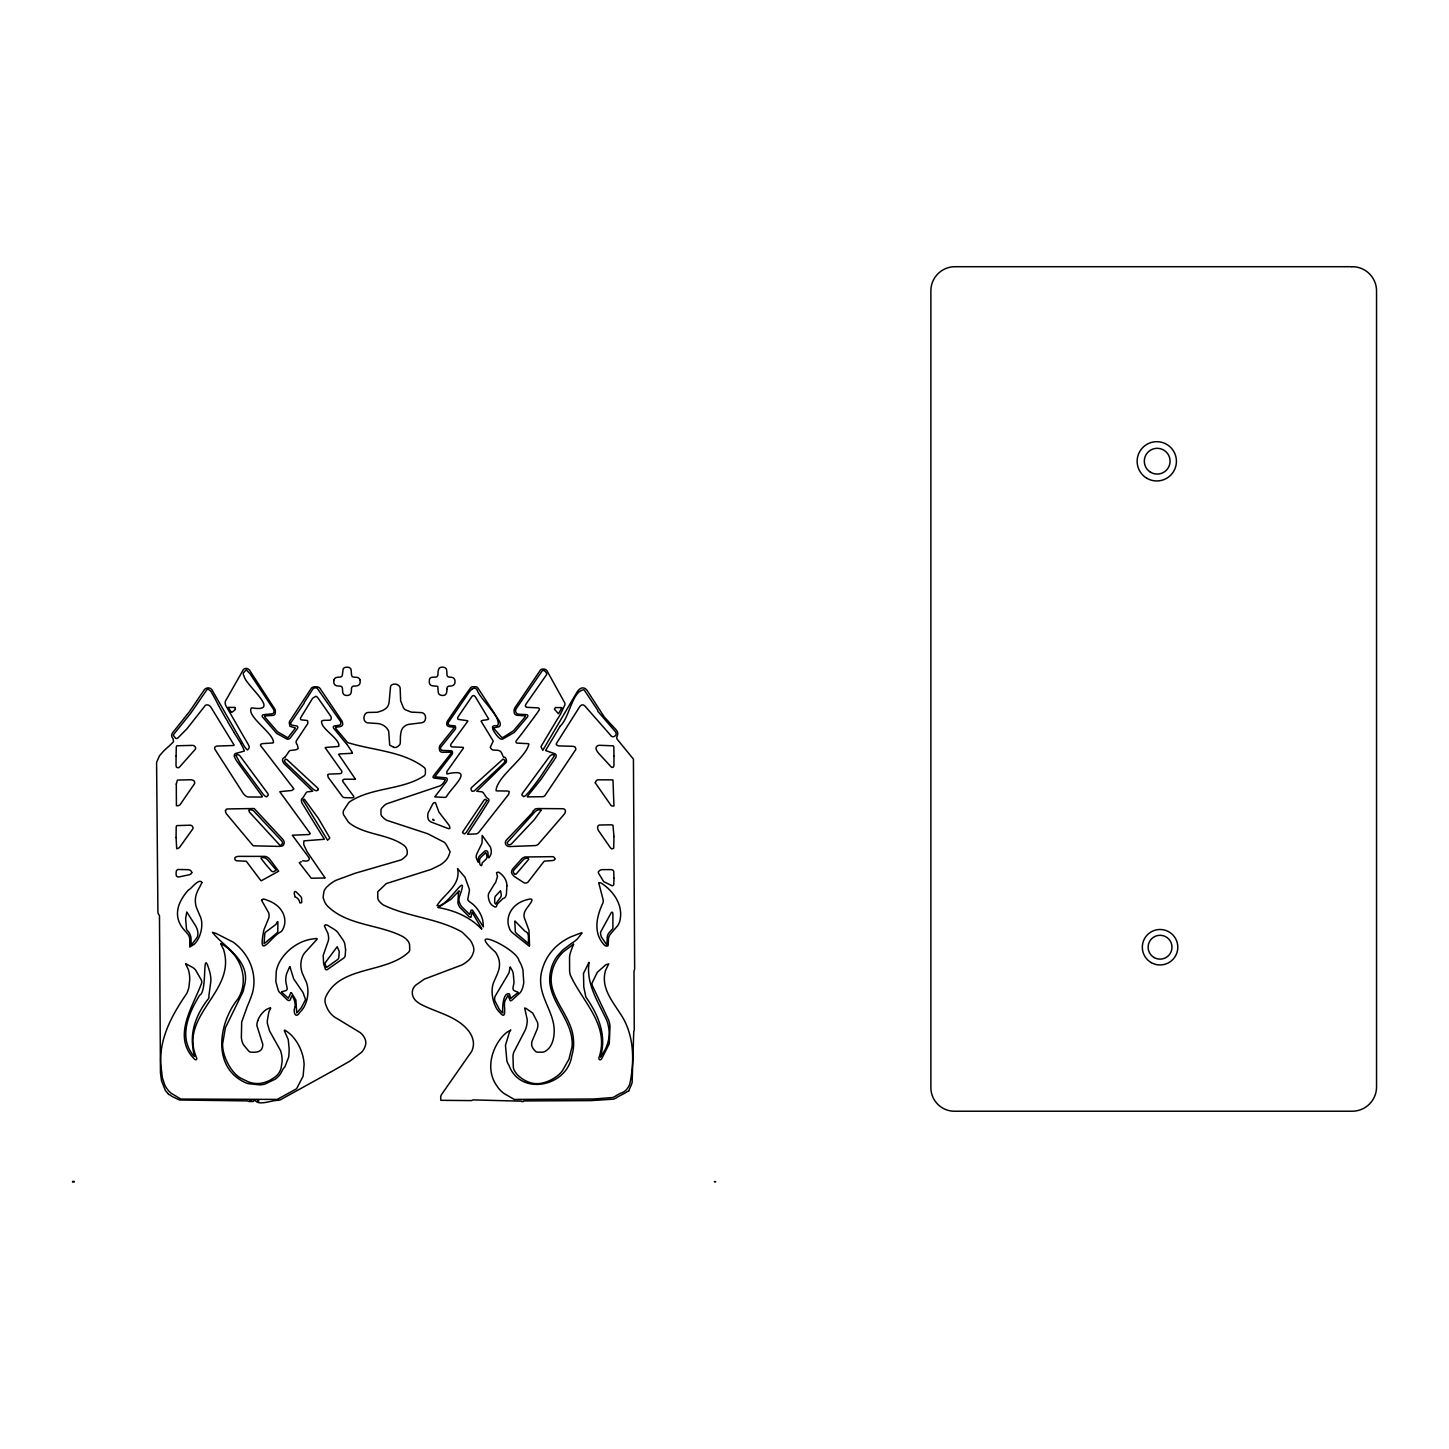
<?xml version="1.0" encoding="UTF-8"?>
<svg xmlns="http://www.w3.org/2000/svg" width="1449" height="1449" viewBox="0 0 1449 1449"><rect width="100%" height="100%" fill="white"/><g stroke="black" fill="none" stroke-linecap="round" stroke-linejoin="round"><path stroke-width="1.5" d="M589.055 962.48C585.794 983.871 598.346 1002.056 606.805 1020.513A39.304 39.304 0 0 1 609.087 1030.927A31.588 31.588 0 0 1 608.381 1040.636A40.898 40.898 0 0 1 604.758 1050.38L600.701 1056.864M541.075 810.371L534.228 819.79L511.823 843.499A5.108 5.108 0 0 1 510.302 844.568A2.192 2.192 0 0 1 507.186 842.612L534.59 812.201A8.151 8.151 0 0 1 535.967 811.005A9.002 9.002 0 0 1 537.706 810.082A4.238 4.238 0 0 1 539.282 809.774L540.966 810.063M559.93 726.529L545.712 750.256M481.412 813.088L467.502 834.28L476.323 833.863A3.351 3.351 0 0 0 477.138 833.592A5.271 5.271 0 0 0 478.84 832.306L508.617 794.378L509.287 791.715A3.188 3.188 0 0 0 507.458 791.045L497.46 790.9A6.647 6.647 0 0 1 496.083 790.737C496.264 777.044 526.331 757.628 528.849 744.062A2.409 2.409 0 0 0 527.997 743.663L518.036 743.156A5.651 5.651 0 0 1 516.75 742.993L516.279 742.703A1.829 1.829 0 0 1 516.079 741.055L522.365 732.922A1197.399 1197.399 0 0 0 538.05 711.785L539.137 710.028A1.847 1.847 0 0 0 539.318 709.014L538.956 708.289A2.355 2.355 0 0 0 538.014 707.855L527.635 707.347A6.865 6.865 0 0 1 526.241 707.184L525.371 706.007A2.318 2.318 0 0 1 525.462 705.391A5.597 5.597 0 0 1 526.114 703.942L546.436 674.854A1.811 1.811 0 0 0 546.744 673.857L546.364 672.897A6.991 6.991 0 0 0 545.059 671.304A6.593 6.593 0 0 0 544.19 670.633L543.212 670.416A1.938 1.938 0 0 0 542.071 671.05L516.333 708.47A4.981 4.981 0 0 0 515.663 709.992A3.007 3.007 0 0 0 515.645 711.368A4.166 4.166 0 0 0 516.967 713.596A2.137 2.137 0 0 0 517.782 714.031A5.253 5.253 0 0 0 519.032 714.248L526.458 714.611A3.604 3.604 0 0 1 527.527 715.027L527.889 715.661A2.101 2.101 0 0 1 527.436 716.965L514.268 732.469L502.658 739.081A3.061 3.061 0 0 1 501.571 739.153A4.202 4.202 0 0 1 500.43 738.845A3.532 3.532 0 0 1 499.633 738.374C497.333 736.563 486.864 724.156 496.572 725.768A5.651 5.651 0 0 0 497.713 725.569C502.133 717.563 479.456 698.798 476.83 689.326A3.423 3.423 0 0 0 472.102 689.072M194.564 1056.158L193.822 1053.097A24.868 24.868 0 0 1 192.916 1047.699C190.073 1029.496 197.644 1012.271 208.71 998.325A3.786 3.786 0 0 0 208.946 997.455A2.355 2.355 0 0 0 208.928 996.677A3.441 3.441 0 0 1 208.873 995.952L210.92 980.774A34.106 34.106 0 0 0 209.652 971.627C201.483 943.317 208.004 991.768 199.654 995.191C189.221 1012.235 178.607 1035.51 192.21 1053.984A8.459 8.459 0 0 0 194.365 1056.249M481.992 864.763L482.028 864.202A3.369 3.369 0 0 1 482.336 862.789L486.23 859.04A2.844 2.844 0 0 0 486.737 858.062A5.053 5.053 0 0 0 486.936 856.613A7.988 7.988 0 0 0 486.737 855.001L485.922 852.881M353.828 797.059L353.737 796.497A6.357 6.357 0 0 0 353.013 795.392L343.015 781.79A3.007 3.007 0 0 1 342.58 780.232L344.174 779.182L355.186 779.29M279.929 791.951L310.267 833.592A2.318 2.318 0 0 1 308.546 834.533L292.3 835.222L308.854 857.5A2.427 2.427 0 0 1 309.271 858.877L308.909 859.909A2.789 2.789 0 0 1 307.876 860.67A4.492 4.492 0 0 1 306.337 861.05A7.372 7.372 0 0 1 304.562 860.923L303.602 860.797A2.916 2.916 0 0 0 302.932 860.797L302.587 860.905M529.555 945.762L528.976 930.367L524.158 917.217A7.118 7.118 0 0 1 523.995 915.732A10.342 10.342 0 0 1 524.357 912.997C525.208 907.708 539.897 895.591 526.078 899.974A27.549 27.549 0 0 0 517.601 903.886A23.293 23.293 0 0 0 511.352 910.262A20.648 20.648 0 0 0 508.255 918.141A18.457 18.457 0 0 0 508.708 926.364L509.794 929.316A8.821 8.821 0 0 0 511.153 931.417A13.82 13.82 0 0 0 513.29 933.428L529.157 946.088M495.83 903.723L500.358 897.619A4.582 4.582 0 0 0 501.028 896.496A2.735 2.735 0 0 0 501.245 895.41L501.1 893.779A104.382 104.382 0 0 0 500.666 891.117M458.409 893.743L457.902 902.781A12.661 12.661 0 0 0 458.717 905.371A9.274 9.274 0 0 0 460.365 907.907L469.023 916.547A2.427 2.427 0 0 0 470.671 917.199M514.775 921.274L515.319 931.761A4.619 4.619 0 0 0 516.043 932.921A7.209 7.209 0 0 0 517.184 934.025L528.523 943.553L528.396 936.362A9.509 9.509 0 0 0 527.961 934.08A3.967 3.967 0 0 0 525.788 931.653A5.452 5.452 0 0 1 524.792 931.073L515.156 921.184M510.102 967.207L509.523 969.979A13.693 13.693 0 0 1 508.798 973.257L495.069 996.332A8.151 8.151 0 0 0 494.598 999.049A5.162 5.162 0 0 0 495.033 1001.132L499.09 1008.921A10.65 10.65 0 0 0 500.829 1011.076L502.767 1012.923C502.368 1009.681 502.568 991.768 509.378 993.869A7.951 7.951 0 0 1 509.921 995.717L510.609 998.089M628.812 1090.554L630.261 1087.221A20.576 20.576 0 0 0 632.126 1082.421L633.756 1031.507A3.224 3.224 0 0 0 634.245 1029.841L633.992 971.591A3.514 3.514 0 0 1 634.209 970.595A6.847 6.847 0 0 0 634.644 968.204L633.43 759.113L617.473 739.606A5.416 5.416 0 0 1 616.857 738.447A1.938 1.938 0 0 1 616.731 737.541A3.242 3.242 0 0 1 617.002 736.545A8.785 8.785 0 0 0 617.691 734.263A4.293 4.293 0 0 0 617.546 732.306A6.955 6.955 0 0 0 616.459 730.205L604.088 716.748L587.425 690.919A10.27 10.27 0 0 0 585.885 689.126A4.655 4.655 0 0 0 582.715 687.913A4.166 4.166 0 0 0 580.759 688.402A7.77 7.77 0 0 0 578.839 689.833A14.87 14.87 0 0 0 576.901 692.314L542.795 750.328L540.948 746.652L557.43 719.066A64.517 64.517 0 0 0 560.346 714.466L564.838 704.957A3.894 3.894 0 0 0 564.947 704.051A3.278 3.278 0 0 0 564.712 702.801L546.871 670.561A4.329 4.329 0 0 0 543.538 669.076L542.343 669.13A3.441 3.441 0 0 0 541.455 669.366A2.608 2.608 0 0 0 540.749 669.8A3.623 3.623 0 0 0 540.151 670.47L514.775 707.981A6.285 6.285 0 0 0 514.25 709.539A9.074 9.074 0 0 0 514.069 711.332A6.031 6.031 0 0 0 514.431 713.379A2.536 2.536 0 0 0 515.482 714.665A4.745 4.745 0 0 0 517.456 715.353L525.226 715.806M449.806 828.303L449.715 826.926A7.662 7.662 0 0 0 449.063 825.242L438.938 812.11L435.914 803.96A4.419 4.419 0 0 0 435.443 802.764L434.03 802.529A7.372 7.372 0 0 0 432.907 803.742L428.107 812.907A12.715 12.715 0 0 0 427.763 815.57A11.827 11.827 0 0 0 428.089 818.558A4.329 4.329 0 0 0 429.194 820.569A7.372 7.372 0 0 0 431.476 822.163L448.121 828.52A2.771 2.771 0 0 0 448.828 828.629A3.26 3.26 0 0 0 449.498 828.556M270.691 1008.178L269.749 1010.08A14.707 14.707 0 0 0 268.663 1012.905L267.322 1020.657A13.295 13.295 0 0 0 267.413 1023.592L269.605 1031.054L280.418 1050.362A28.962 28.962 0 0 1 282.048 1062.226L281.052 1068.257A16.265 16.265 0 0 1 275.455 1076.752L270.311 1080.085A33.182 33.182 0 0 1 262.993 1082.856A23.238 23.238 0 0 1 255.893 1083.49A25.828 25.828 0 0 1 248.576 1081.932L240.697 1078.165A27.187 27.187 0 0 1 233.814 1072.332A49.212 49.212 0 0 1 227.946 1063.638A51.439 51.439 0 0 1 223.943 1053.658A35.283 35.283 0 0 1 222.585 1043.986L225.41 1027.758L243.034 991.641A21.409 21.409 0 0 0 243.975 987.457C252.398 961.122 224.975 948.244 212.442 932.323A83.951 83.951 0 0 1 216.173 933.482L233.325 942.23A53.16 53.16 0 0 1 243.686 952.319A49.52 49.52 0 0 1 250.713 964.636A47.074 47.074 0 0 1 253.829 978.147A43.343 43.343 0 0 1 252.778 991.677L252.035 994.249A143.523 143.523 0 0 1 247.399 1006.131L241.693 1021.998L241.367 1037.357A19.815 19.815 0 0 0 242.164 1041.686A13.965 13.965 0 0 0 243.794 1045.182L248.667 1050.996A4.347 4.347 0 0 0 249.808 1051.829A3.369 3.369 0 0 0 251.057 1052.173L253.466 1052.264A19.181 19.181 0 0 0 257.668 1051.793A6.738 6.738 0 0 0 260.548 1050.362A5.524 5.524 0 0 0 262.215 1047.881A11.212 11.212 0 0 0 262.794 1044.349L256.871 1025.566A14.744 14.744 0 0 1 257.759 1020.603M561.759 707.981L558.481 713.777L554.387 709.122L555.438 707.583L561.687 707.601M554.406 755.726L540.803 776.338A299.074 299.074 0 0 1 528.939 792.005L525.752 795.41A5.887 5.887 0 0 1 523.705 796.642L521.857 795.03A4.293 4.293 0 0 1 522.383 793.454L549.569 756.469A6.684 6.684 0 0 1 551.218 755.074A2.844 2.844 0 0 1 554.206 755.038M588.928 962.48L583.494 973.42L583.784 986.95L585.686 996.188A2.047 2.047 0 0 0 585.903 997.093C597.984 1014.191 606.896 1034.948 600.556 1056.176A2.192 2.192 0 0 0 600.502 1056.81M481.811 928.918L472.139 912.236L470.961 917.036M559.984 726.239C569.167 718.939 572.065 690.883 583.784 689.778A1.974 1.974 0 0 1 584.436 690.34L597.622 710.119A2.554 2.554 0 0 0 598.111 711.64L615.209 731.51A4.419 4.419 0 0 1 615.789 732.343A3.206 3.206 0 0 1 616.133 733.701A2.753 2.753 0 0 1 614.919 736.02A4.238 4.238 0 0 1 613.543 736.672A2.192 2.192 0 0 1 612.456 736.672A3.17 3.17 0 0 1 611.387 736.164L584.853 705.953A5.307 5.307 0 0 0 583.693 705.138A2.481 2.481 0 0 0 581.121 705.337A6.774 6.774 0 0 0 579.691 706.714L556.561 743.265A2.355 2.355 0 0 0 556.289 744.732L558.408 745.891L572.898 746.307A9.962 9.962 0 0 1 575.217 747.068L575.905 749.35L545.059 795.41A3.586 3.586 0 0 1 544.136 796.207A4.256 4.256 0 0 1 542.922 796.696L527.454 796.896M581.9 933.138L577.535 938.735A27.803 27.803 0 0 1 571.612 943.281L562.502 950.254L556.977 956.503A36.515 36.515 0 0 0 550.674 970.975C544.498 996.532 569.022 1014.916 571.884 1038.897A31.914 31.914 0 0 1 572.065 1046.667L568.986 1059.128L562.411 1070.739A27.386 27.386 0 0 1 557.485 1075.774A39.141 39.141 0 0 1 543.828 1082.693A26.046 26.046 0 0 1 536.963 1083.653A22.007 22.007 0 0 1 530.425 1082.693A30.52 30.52 0 0 1 518.162 1075.502A19.761 19.761 0 0 1 514.341 1070.394A9.708 9.708 0 0 1 513.308 1067.152L512.982 1056.212A15.722 15.722 0 0 1 513.743 1052.3L525.045 1030.474A25.412 25.412 0 0 0 526.784 1024.986A22.985 22.985 0 0 0 527.182 1019.48L524.9 1008.975A1.92 1.92 0 0 0 524.61 1008.45M611.496 912.218L600.701 931.87A7.01 7.01 0 0 0 600.683 934.315A13.91 13.91 0 0 0 601.462 937.123L606.986 945.146L607.203 937.521A10.197 10.197 0 0 1 607.747 935.094A8.368 8.368 0 0 1 608.815 933.065L612.891 928.555L612.909 914.319A4.691 4.691 0 0 0 612.402 912.272M481.466 812.871L488.585 801.641A3.061 3.061 0 0 0 488.947 800.21L488.856 799.757A3.478 3.478 0 0 0 488.44 799.087A4.347 4.347 0 0 0 487.208 798.037A3.949 3.949 0 0 1 486.466 797.457L483.405 792.929A2.463 2.463 0 0 0 481.72 791.824L476.739 791.245L506.009 762.591A2.807 2.807 0 0 0 506.516 760.979A4.782 4.782 0 0 0 505.683 758.225A3.586 3.586 0 0 0 504.777 757.32L503.763 757.012M352.27 753.281L340.008 753.933A2.699 2.699 0 0 0 338.613 754.368L355.259 778.946M463.481 748.046L447.198 771.049A2.463 2.463 0 0 0 446.853 772.299L446.853 773.965C476.015 767.427 452.088 786.553 446.437 796.715A2.699 2.699 0 0 1 445.749 797.167A3.315 3.315 0 0 1 444.879 797.439L434.791 796.878L446.401 781.699A8.078 8.078 0 0 0 447.343 779.254L446.727 778.041A2.934 2.934 0 0 0 446.02 777.841L434.827 776.791L452.124 754.295A5.289 5.289 0 0 0 452.505 752.303A2.427 2.427 0 0 0 452.323 751.379L451.979 750.999A4.13 4.13 0 0 0 450.711 750.745L442.362 750.437M523.397 1101.53L521.676 1101.566M72.522 1181.424L74.261 1181.424M74.225 1181.949L72.559 1181.949M234.955 709.974L231.84 712.328M527.345 796.407L541.238 779.037L555.565 757.863A4.075 4.075 0 0 0 556.144 755.4A1.974 1.974 0 0 0 554.985 753.77L545.82 750.654M453.99 727.923L439.953 745.511A4.818 4.818 0 0 0 439.482 746.706A5.542 5.542 0 0 0 439.319 748.046A8.73 8.73 0 0 0 439.645 750.419A2.21 2.21 0 0 0 440.641 751.723A4.003 4.003 0 0 0 442.597 752.285L451.056 752.158M303.022 800.011L327.329 839.822M517.999 992.619L510.845 998.234M285.399 756.813L288.876 751.614A2.626 2.626 0 0 1 290.724 750.401L295.234 749.912A7.082 7.082 0 0 0 297.045 749.26A3.93 3.93 0 0 0 298.186 748.354L297.335 744.895A7.082 7.082 0 0 1 296.176 742.667A1.956 1.956 0 0 1 296.085 742.087A2.916 2.916 0 0 1 296.447 740.693L307.84 723.449L307.659 720.769A2.155 2.155 0 0 0 307.025 720.461L301.772 719.899A2.137 2.137 0 0 1 300.994 719.718L300.649 719.392A1.992 1.992 0 0 1 300.668 717.744L312.64 698.255L315.864 696.245A5.361 5.361 0 0 1 318.055 698.056L330.553 715.933A3.822 3.822 0 0 1 331.169 718.469A4.854 4.854 0 0 1 330.915 719.537L330.644 719.899A2.59 2.59 0 0 1 329.521 720.225L324.232 720.334A8.205 8.205 0 0 0 322.529 720.624A2.789 2.789 0 0 0 321.569 721.131C320.392 728.593 339.754 738.447 338.939 746.126A3.731 3.731 0 0 1 337.889 746.507L332.401 746.959A98.84 98.84 0 0 0 325.663 747.485L325.373 747.612M336.965 947.03L324.993 963.078A3.767 3.767 0 0 0 325.119 964.056L326.061 966.555A4.093 4.093 0 0 0 326.623 967.389L337.255 959.799A4.782 4.782 0 0 0 338.251 958.876A3.061 3.061 0 0 0 338.794 957.861L339.229 951.413L337.309 947.085M500.285 890.99L495.522 896.062A5.198 5.198 0 0 0 494.797 897.782L494.634 902.401A2.21 2.21 0 0 0 495.25 903.651L495.504 903.868M438.159 907.472L450.983 899.268L459.116 890.845A66.183 66.183 0 0 1 458.409 893.743M485.542 852.845L480.796 857.301A5.615 5.615 0 0 0 479.999 858.478A3.767 3.767 0 0 0 479.637 859.655A12.027 12.027 0 0 0 479.655 863.115A5.126 5.126 0 0 0 480.072 864.492A2.699 2.699 0 0 0 480.706 865.379L481.539 865.687M437.598 905.716C447.397 908.07 470.816 865.035 459.279 897.166A11.882 11.882 0 0 0 458.916 899.793A6.14 6.14 0 0 0 459.206 901.894L460.293 904.502A12.226 12.226 0 0 0 462.086 907.11L469.639 914.428L471.16 910.153L472.428 910.063L483.386 926.925L483.078 922.904A21.174 21.174 0 0 0 481.738 916.982A32.077 32.077 0 0 0 478.695 910.968A33.363 33.363 0 0 0 474.366 905.607A26.1 26.1 0 0 0 469.259 901.604L467.755 899.811A3.532 3.532 0 0 1 467.828 898.978L469.349 890.9A8.495 8.495 0 0 0 469.313 889.088L464.948 877.17L457.54 868.567C461.271 885.375 443.648 894.377 436.964 905.643M330.01 1072.405L280.4 1099.791A10.288 10.288 0 0 1 278.335 1100.28C271.905 1100.189 259.498 1105.714 255.549 1100.878A2.789 2.789 0 0 0 254.589 1100.642A2.173 2.173 0 0 0 253.702 1100.787M628.848 1091.097L627.852 1091.278A2.97 2.97 0 0 0 626.928 1091.749M247.688 749.749L248.667 748.608A3.441 3.441 0 0 0 249.156 747.43A2.119 2.119 0 0 0 249.083 746.307L248.34 744.641A418.489 418.489 0 0 0 242.708 734.969L225.627 705.228A7.408 7.408 0 0 1 225.193 702.457A4.311 4.311 0 0 1 225.972 700.139L243.178 669.963A4.546 4.546 0 0 1 244.03 669.021A2.119 2.119 0 0 1 244.899 668.569A5.289 5.289 0 0 1 246.131 668.424A3.641 3.641 0 0 1 247.888 668.877A6.267 6.267 0 0 1 249.518 670.163L275.075 709.43A8.64 8.64 0 0 1 275.093 713.723A1.884 1.884 0 0 1 274.296 714.864A3.532 3.532 0 0 1 272.666 715.408L264.913 715.933M488.929 857.772L490.577 855.127A8.459 8.459 0 0 0 491.211 852.664A10.958 10.958 0 0 0 491.139 849.965A14.562 14.562 0 0 0 490.378 846.995L482.191 835.421L482.082 841.978A9.201 9.201 0 0 1 481.72 843.807L477.119 853.226A10.686 10.686 0 0 0 476.286 855.635A4.655 4.655 0 0 0 476.268 857.536A9.563 9.563 0 0 0 476.993 859.71L478.17 862.227L478.387 858.206A3.985 3.985 0 0 1 478.84 857.029A7.317 7.317 0 0 1 479.782 855.761L484.727 851.179A1.956 1.956 0 0 1 487.878 852.284L488.259 856.142A6.484 6.484 0 0 0 488.44 857.518M494.073 727.742L498.637 726.873A2.463 2.463 0 0 0 499.996 725.623A3.115 3.115 0 0 0 500.231 723.667A10.668 10.668 0 0 0 499.144 720.696L477.772 687.804A3.731 3.731 0 0 0 476.83 687.08A2.916 2.916 0 0 0 475.797 686.754L472.573 686.754A2.916 2.916 0 0 0 471.505 687.116A4.256 4.256 0 0 0 470.527 687.913L459.949 702.674A482.39 482.39 0 0 1 451.762 714.701L447.379 721.222A5.434 5.434 0 0 0 446.745 724.283A2.318 2.318 0 0 0 448.013 726.148A6.521 6.521 0 0 0 450.965 726.855L453.954 727.253M281.776 991.75L284.167 991.08A8.694 8.694 0 0 0 286.051 990.555L286.956 989.703A2.445 2.445 0 0 0 287.156 988.29L285.87 981.897A22.586 22.586 0 0 1 286.576 973.855L289.293 967.479A2.735 2.735 0 0 1 289.764 966.809M270.311 1007.761L268.373 1008.54A15.305 15.305 0 0 0 264.062 1011.275A23.347 23.347 0 0 0 257.759 1020.603M253.213 1101.494L248.503 1101.475M251.528 1101.095L251.293 1101.149A2.826 2.826 0 0 1 250.423 1101.149L250.188 1101.095M249.971 1100.823L251.728 1100.823M335.824 727.235L338.36 726.855A6.937 6.937 0 0 0 341.529 726.094A2.155 2.155 0 0 0 342.688 724.12A7.499 7.499 0 0 0 341.71 720.606L319.994 688.42A4.655 4.655 0 0 0 318.961 687.46A2.88 2.88 0 0 0 317.82 687.007L315.846 686.772A7.97 7.97 0 0 0 313.238 687.061A4.13 4.13 0 0 0 311.336 688.203L290.307 720.334A3.912 3.912 0 0 0 289.42 721.928A4.601 4.601 0 0 0 289.275 722.924L289.872 726.275L295.487 728.014L287.88 737.776L277.556 731.799L265.095 717.382A1.829 1.829 0 0 1 264.678 716.241M258.556 1101.149L257.469 1100.968M280.291 791.625L291.919 790.466L293.893 788.89L260.874 745.963A2.355 2.355 0 0 1 260.512 745.203L260.621 744.641A2.844 2.844 0 0 1 261.218 744.043A2.318 2.318 0 0 1 262.052 743.663L272.448 742.993A4.057 4.057 0 0 0 273.426 742.703C274.531 733.792 246.547 716.621 251.184 708.235A2.3 2.3 0 0 1 252.017 707.855C282.464 712.962 245.261 685.395 243.975 675.814A5.651 5.651 0 0 1 243.36 674.6A1.811 1.811 0 0 1 243.287 673.676A3.804 3.804 0 0 1 243.649 672.59L246.258 669.782L250.768 674.564M327.691 839.913L328.217 839.696A7.263 7.263 0 0 0 329.792 837.902L318.418 818.431L304.381 799.232A2.445 2.445 0 0 0 303.402 799.649M285.036 756.994L283.225 758.244A2.644 2.644 0 0 0 282.627 760.653A7.734 7.734 0 0 0 284.149 763.677L312.658 791.245L307.677 791.824A2.536 2.536 0 0 0 305.974 792.983L302.986 797.729A3.224 3.224 0 0 1 302.388 798.272A2.355 2.355 0 0 0 301.392 800.228A7.082 7.082 0 0 0 302.062 803.163L324.377 839.279L303.946 840.873L303.747 842.865A5.76 5.76 0 0 0 303.982 845.165L307.116 851.813L324.993 877.768M301.392 861.865L300.197 861.956M261.327 880.738L278.697 871.193L269.768 859.257A10.016 10.016 0 0 0 267.033 857.047A5.579 5.579 0 0 0 264.424 856.377L238.813 856.359A6.81 6.81 0 0 0 235.933 857.029A4.184 4.184 0 0 0 234.955 857.681L234.81 859.275A5.687 5.687 0 0 0 235.68 860.253A2.572 2.572 0 0 0 236.477 860.742L246.312 861.286L260.838 880.575M573.514 944.205L563.299 951.884A40.282 40.282 0 0 0 557.05 959.564A39.268 39.268 0 0 0 552.92 968.493A37.493 37.493 0 0 0 551.2 977.966A33.019 33.019 0 0 0 552.051 987.24C556.688 1005.66 572.156 1019.951 573.442 1039.422A41.079 41.079 0 0 1 571.83 1055.596C567.555 1086.605 520.445 1096.603 508.997 1065.377A17.008 17.008 0 0 1 506.878 1060.903L505.466 1045.236L509.523 1031.96A9.382 9.382 0 0 1 510.827 1030.004L506.842 1032.34A34.939 34.939 0 0 0 501.245 1037.828C490.414 1051.304 486.121 1071.662 497.261 1086.388A23.401 23.401 0 0 0 500.43 1090.391A26.354 26.354 0 0 0 504.542 1093.796L514.286 1099.447L593.782 1098.994L612.311 1097.563A9.418 9.418 0 0 0 616.296 1095.535L620.824 1093.107A11.031 11.031 0 0 0 624.483 1091.351A13.711 13.711 0 0 0 627.508 1088.29A18.366 18.366 0 0 0 629.808 1083.979C634.716 1060.541 634.282 1033.825 620.118 1013.412C612.148 1001.005 601.317 987.964 605.121 972.062A9.038 9.038 0 0 1 605.664 970.178L608.743 963.857L606.624 964.509A4.872 4.872 0 0 0 605.555 964.98L597.296 972.297L591.971 983.237A6.901 6.901 0 0 0 592.406 985.773L608.616 1020.06A30.556 30.556 0 0 1 610.029 1026.055L609.268 1043.769L601.643 1058.839A2.318 2.318 0 0 1 599.759 1059.799L599.162 1059.436A5.126 5.126 0 0 1 598.908 1057.806C610.283 1025.385 582.244 1001.621 570.29 974.996A21.789 21.789 0 0 1 569.602 970.739L569.548 957.481A20.467 20.467 0 0 1 570.2 953.315L572.355 947.193A51.675 51.675 0 0 0 573.569 944.259M294.998 891.443L295.578 891.57A6.05 6.05 0 0 1 296.574 892.312L300.36 896.098A5.814 5.814 0 0 1 301.229 897.311A3.568 3.568 0 0 1 301.627 898.543L301.7 901.858A3.586 3.586 0 0 1 301.537 902.727L300.07 902.962A2.753 2.753 0 0 1 299.671 902.238L299.436 901.477A4.275 4.275 0 0 0 298.856 900.01A8.513 8.513 0 0 0 297.697 898.561A7.897 7.897 0 0 0 296.302 897.456A2.337 2.337 0 0 0 295.053 897.094L294.219 893.327A6.14 6.14 0 0 1 294.6 891.751M324.811 877.967L311.263 878.239L299.237 862.698M257.56 1100.715L258.773 1100.751M330.209 1072.369L347.905 1062.244A44.756 44.756 0 0 1 350.26 1060.885L361.616 1052.246A17.696 17.696 0 0 0 365.42 1045.49A9.69 9.69 0 0 0 365.039 1038.915A15.993 15.993 0 0 0 360.167 1032.576L334.23 1016.854A25.629 25.629 0 0 1 330.118 1012.815A24.434 24.434 0 0 1 327.094 1007.997L325.482 1003.922A10.415 10.415 0 0 1 325.536 997.401C339.537 965.324 385.543 973.891 408.636 952.174A4.311 4.311 0 0 0 409.379 951.069A3.731 3.731 0 0 0 409.705 949.819L409.596 944.965A8.929 8.929 0 0 0 408.998 942.828A8.223 8.223 0 0 0 407.912 940.944L406.227 939.133A21.916 21.916 0 0 0 402.568 936.452C378.569 924.118 346.619 925.676 326.913 905.444A21.264 21.264 0 0 1 324.648 901.803L323.308 898.308A7.299 7.299 0 0 1 323.163 896.822L323.888 891.769A10.016 10.016 0 0 1 324.974 889.288A12.48 12.48 0 0 1 326.804 886.969L329.738 884.343A36.587 36.587 0 0 1 335.824 880.376L354.987 873.312L400.993 859.927A17.352 17.352 0 0 0 404.235 857.627L405.955 855.997A5.126 5.126 0 0 0 406.771 854.91A3.224 3.224 0 0 0 407.151 853.823L407.278 852.284A8.803 8.803 0 0 0 406.01 847.701A10.234 10.234 0 0 0 404.398 845.691C389.509 834.66 369.078 835.24 353.248 825.676A26.1 26.1 0 0 1 348.412 822.144L343.576 814.755A6.919 6.919 0 0 1 343.196 812.527A5.452 5.452 0 0 1 343.594 810.498L348.648 802.764A15.685 15.685 0 0 1 352.306 800.174C374.476 787.169 403.347 789.777 424.521 775.559A3.804 3.804 0 0 0 425.408 773.44L425.408 769.836A3.568 3.568 0 0 0 425.082 768.658A4.311 4.311 0 0 0 424.358 767.59C403.329 751.288 373.462 750.473 348.539 742.848A2.409 2.409 0 0 1 347.162 742.051L336.186 728.938A2.318 2.318 0 0 1 335.661 727.47M186.722 912.164L185.635 918.72L186.432 928.646A5.923 5.923 0 0 0 186.867 929.914A2.898 2.898 0 0 0 187.537 930.819A9.364 9.364 0 0 1 189.113 932.667A11.483 11.483 0 0 1 190.254 934.985A14.11 14.11 0 0 1 190.96 937.72L191.232 945.146L196.955 937.666A8.459 8.459 0 0 0 197.897 934.152A12.697 12.697 0 0 0 197.426 930.167A19.58 19.58 0 0 0 195.524 925.676L186.975 912.29M523.813 1100.932L591.047 1100.606L613.036 1099.193A8.187 8.187 0 0 0 617.093 1097.201L626.077 1092.51A1.956 1.956 0 0 0 626.566 1092.093M248.033 1100.914L180.491 1100.008A4.637 4.637 0 0 1 178.734 1099.664L172.304 1096.567A12.099 12.099 0 0 1 170.294 1095.118L169.334 1094.502M521.405 1101.186L473.225 1099.9A2.554 2.554 0 0 0 472.302 1100.226A2.608 2.608 0 0 1 471.124 1100.588L440.894 1100.316L440.695 1098.396A6.684 6.684 0 0 1 441.329 1094.846L471.722 1051.322A23.003 23.003 0 0 0 473.117 1046.921A15.414 15.414 0 0 0 473.316 1041.759A19.96 19.96 0 0 0 471.849 1036.452A25.394 25.394 0 0 0 468.752 1031.127C457.739 1016.89 438.793 1013.05 423.362 1005.57A32.276 32.276 0 0 1 416.877 1001.639A12.534 12.534 0 0 1 413.508 997.6A10.397 10.397 0 0 1 412.331 993.471A10.777 10.777 0 0 1 412.657 990.011A8.404 8.404 0 0 1 413.69 987.657A12.914 12.914 0 0 1 415.609 985.266L424.249 979.18L462.05 964.907A34.885 34.885 0 0 0 468.353 960.47A16.827 16.827 0 0 0 472.247 955.38L473.461 952.247A9.69 9.69 0 0 0 473.805 949.403A10.469 10.469 0 0 0 473.334 946.469L471.957 943.1A19.489 19.489 0 0 0 469.784 939.676L462.792 932.721A19 19 0 0 0 459.387 930.584C435.606 918.159 407.803 916.692 383.75 905.172A17.225 17.225 0 0 1 379.71 901.803L378.642 900.409A4.275 4.275 0 0 1 378.08 899.286A5.615 5.615 0 0 1 377.827 897.927L377.754 891.769L386.285 883.582L431.186 869.382L439.88 865.125A28.944 28.944 0 0 0 445.694 860.471A14.816 14.816 0 0 0 448.973 855.127L450.132 851.813L446.274 844.604A14.236 14.236 0 0 0 444.118 842.177L427.727 833.755L386.702 820.279A17.497 17.497 0 0 1 383.242 817.653L381.92 816.258A3.93 3.93 0 0 1 380.978 814.012L380.978 810.1A3.749 3.749 0 0 1 381.304 808.886A4.293 4.293 0 0 1 382.011 807.799L383.568 806.169A17.551 17.551 0 0 1 386.503 803.869L440.134 785.829A12.172 12.172 0 0 0 443.684 782.605L444.915 780.558A3.677 3.677 0 0 0 445.151 779.816M346.383 743.808L333.795 728.412A4.311 4.311 0 0 1 333.27 727.199L333.524 726.438A2.155 2.155 0 0 1 334.556 725.949L339.193 725.206A3.949 3.949 0 0 0 340.606 724.482L340.823 721.892L317.349 688.474A2.771 2.771 0 0 0 315.049 687.84A3.84 3.84 0 0 0 312.767 689.181L304.254 702.475A1.92 1.92 0 0 1 303.946 703.508L291.883 721.294A8.875 8.875 0 0 0 290.615 723.015L291.303 725.025L296.556 725.949A2.047 2.047 0 0 1 297.57 726.402L297.842 727.163A5.615 5.615 0 0 1 297.425 728.521L290.162 738.084A3.804 3.804 0 0 1 288.55 739.099A2.3 2.3 0 0 1 286.974 739.044L276.596 733.339L262.631 717.128A2.083 2.083 0 0 1 262.16 715.824L262.541 715.118A3.532 3.532 0 0 1 263.627 714.647L271.832 713.868A3.405 3.405 0 0 0 273.372 713.216L274.006 712.129A4.438 4.438 0 0 0 273.897 710.463A5.868 5.868 0 0 0 273.408 709.177L250.876 675.017M432.961 819.192L434.084 820.062M433.686 820.46L432.635 819.645M291.358 992.583L295.904 1000.118L296.719 1012.923L301.193 1007.906L305.558 999.575L302.986 992.493A2.989 2.989 0 0 0 302.587 991.895L293.676 978.89L290.253 967.769A4.275 4.275 0 0 0 290.054 966.881M463.119 747.322L452.831 746.923A6.502 6.502 0 0 1 451.454 746.76L450.621 745.619A2.626 2.626 0 0 1 451.092 744.007L467.864 721.131A3.224 3.224 0 0 0 466.868 720.606L458.772 719.483A2.88 2.88 0 0 1 457.993 719.139L457.667 718.65A2.3 2.3 0 0 1 458.029 716.947L471.921 696.498A2.282 2.282 0 0 1 473.37 695.556L474.366 695.828A8.984 8.984 0 0 1 475.598 697.168L488.657 718.976A2.137 2.137 0 0 1 487.933 719.465A4.927 4.927 0 0 1 486.936 719.755L483.332 720.262A7.191 7.191 0 0 0 481.901 720.66A2.826 2.826 0 0 0 481.068 721.185L493.24 741.091L490.577 746.67A1.829 1.829 0 0 0 490.305 747.485L491.465 749.151A3.369 3.369 0 0 0 492.207 749.676A4.311 4.311 0 0 0 493.113 750.002L495.649 750.184A11.846 11.846 0 0 1 498.13 750.365A4.637 4.637 0 0 1 501.3 752.429A8.531 8.531 0 0 1 502.205 754.494L503.401 756.849M438.196 907.563C454.388 910.37 470.056 916.963 481.521 929.008M185.961 963.82L193.061 967.66A17.986 17.986 0 0 1 195.651 970.069L201.266 979.886A6.321 6.321 0 0 1 201.683 981.39A5.488 5.488 0 0 1 201.701 982.893C193.26 1006.204 171.507 1036.524 194.601 1059.219A1.992 1.992 0 0 0 196.013 1059.799L196.611 1059.364A2.952 2.952 0 0 0 196.756 1058.205C177.865 1015.821 235.571 992.402 224.015 951.142A7.462 7.462 0 0 0 222.53 947.646L220.701 943.516C240.262 953.714 249.971 979.252 238.071 998.741C219.016 1022.052 211.826 1065.721 243.541 1081.733A20.431 20.431 0 0 0 248.159 1083.617L259.769 1084.884A24.669 24.669 0 0 0 264.986 1084.069L275.256 1079.143A25.43 25.43 0 0 0 279.132 1075.611A14.11 14.11 0 0 0 281.541 1071.807L283.388 1068.456A2.59 2.59 0 0 1 283.859 1067.949A5.271 5.271 0 0 0 284.982 1066.663L288.641 1057.19A67.505 67.505 0 0 0 289.166 1048.931L288.26 1039.621L284.221 1030.474M393.639 747.249L389.69 745.094L388.712 731.383A12.335 12.335 0 0 0 382.934 725.098A16.356 16.356 0 0 0 378.261 723.576L367.539 722.852A4.347 4.347 0 0 1 364.333 720.135A6.357 6.357 0 0 1 364.26 715.933A5.977 5.977 0 0 1 365.239 714.067A5.361 5.361 0 0 1 366.199 713.107A2.608 2.608 0 0 1 367.213 712.636A8.187 8.187 0 0 1 368.825 712.437L377.356 712.256L382.554 710.535A18.873 18.873 0 0 0 386.086 708.253A7.299 7.299 0 0 0 388.097 705.645A12.516 12.516 0 0 0 389.147 701.823L390.56 686.518A3.206 3.206 0 0 1 391.194 685.449A3.804 3.804 0 0 1 392.788 684.417A6.249 6.249 0 0 1 397.08 684.544M168.827 1094.611L167.631 1093.307M277.9 921.673L277.791 931.381A3.315 3.315 0 0 1 276.524 933.337L264.044 943.716L264.787 933.663A2.844 2.844 0 0 1 265.258 932.595A3.767 3.767 0 0 1 266.199 931.707L275.745 924.553A4.89 4.89 0 0 0 276.65 923.049A5.905 5.905 0 0 1 277.284 921.836M510.302 967.135L512.167 970.377A14.87 14.87 0 0 1 513.254 973.601L513.978 981.951A14.2 14.2 0 0 1 513.471 985.266L512.982 987.765A3.351 3.351 0 0 0 513.2 989.432A2.481 2.481 0 0 0 514.178 990.573A7.372 7.372 0 0 0 516.007 991.406L517.999 992.221M284.819 1030.076L286.92 1031.489A32.204 32.204 0 0 1 293.477 1037.502A46.259 46.259 0 0 1 298.874 1045.635A48.904 48.904 0 0 1 302.569 1054.963A42.727 42.727 0 0 1 304.109 1064.544L303.113 1076.227L296.701 1088.525A6.394 6.394 0 0 1 295.487 1089.394L277.23 1099.411L180.817 1099.066L171.254 1093.289A23.039 23.039 0 0 1 167.396 1089.286A23.872 23.872 0 0 1 164.552 1084.395L162.596 1078.473A30.411 30.411 0 0 1 161.799 1072.405C156.528 1043.026 170.747 1016.727 186.758 993.471A29.016 29.016 0 0 0 188.95 986.95L189.728 979.615A35.736 35.736 0 0 0 189.113 972.551A18.602 18.602 0 0 0 187.084 966.936L185.707 964.074M514.649 874.037L513.743 872.968A2.844 2.844 0 0 1 513.308 871.845L513.489 870.849A8.531 8.531 0 0 1 514.486 869.418L523.56 859.529A3.84 3.84 0 0 1 524.339 858.949A5.669 5.669 0 0 1 525.589 858.442A6.72 6.72 0 0 1 526.965 858.188A5.271 5.271 0 0 1 528.161 858.243L528.722 859.329L516.641 873.512A2.826 2.826 0 0 1 515.391 874.345M445.024 779.417L434.12 778.059A2.445 2.445 0 0 1 433.323 777.715L433.07 777.334A2.155 2.155 0 0 1 433.45 775.939L450.893 753.552A2.119 2.119 0 0 0 451.255 752.375M281.758 992.275L288.369 998.234L290.289 993.996A4.093 4.093 0 0 1 290.615 993.235A2.409 2.409 0 0 1 290.977 992.746M231.297 712.183L228.163 707.384L234.412 707.402A2.21 2.21 0 0 1 235.173 707.565M510.175 1000.571L507.983 995.409L505.266 1000.281A14.255 14.255 0 0 0 504.469 1002.998C504.107 1007.616 506.733 1020.857 499.941 1012.616A19.054 19.054 0 0 1 495.721 1006.928A35.555 35.555 0 0 1 492.986 999.067A37.257 37.257 0 0 1 492.099 990.573A24.85 24.85 0 0 1 493.403 982.983L496.373 976.191A52.49 52.49 0 0 0 498.384 971.065A22.007 22.007 0 0 0 499.507 964.563A18.493 18.493 0 0 0 498.565 958.332A23.909 23.909 0 0 0 495.377 952.065C463.408 923.937 516.786 948.352 519.032 960.741A32.892 32.892 0 0 1 522.926 969.888L523.759 982.603A29.306 29.306 0 0 1 522.455 988.345A15.196 15.196 0 0 1 520.137 992.728L511.859 1000.245A2.355 2.355 0 0 1 510.519 1000.716M346.709 743.935L352.179 752.212A3.188 3.188 0 0 1 352.397 752.81M325.319 747.938L341.584 770.814A2.119 2.119 0 0 1 341.475 772.987L340.805 773.476A6.937 6.937 0 0 1 339.338 773.694L329.503 774.092A3.26 3.26 0 0 0 327.728 774.762L328.144 777.244L342.471 796.624A2.373 2.373 0 0 0 343.178 797.204A3.876 3.876 0 0 0 344.699 797.638L351.745 797.819A5.398 5.398 0 0 0 353.52 797.457M262.36 796.407L236.73 761.087A24.144 24.144 0 0 1 234.466 756.74A2.88 2.88 0 0 1 234.503 754.512A1.974 1.974 0 0 1 236.096 753.353L244.374 751.053L242.689 746.851A61.601 61.601 0 0 1 240.86 743.699M167.667 1093.017L166.617 1091.912A5.053 5.053 0 0 1 165.295 1090.282L161.509 1080.809L160.441 1072.658L159.481 916.094A2.01 2.01 0 0 0 159.01 914.844A4.818 4.818 0 0 1 157.905 911.982L156.583 762.337L159.481 755.78L163.846 750.836A123.527 123.527 0 0 1 169.298 745.909L173.536 741.725L173.065 738.592A5.76 5.76 0 0 1 171.906 736.744A3.478 3.478 0 0 1 171.725 734.824A5.09 5.09 0 0 1 172.612 732.777L189.692 711.314L204.454 689.561A5.09 5.09 0 0 1 208.221 687.913A4.474 4.474 0 0 1 210.232 688.384A5.253 5.253 0 0 1 211.916 689.724L244.247 746.163A16.591 16.591 0 0 0 246.747 749.387A2.246 2.246 0 0 0 247.236 749.767M233.941 732.397L240.751 743.265M233.85 732.053L227.674 721.765M261.074 858.333L261.273 858.677A215.593 215.593 0 0 0 266.58 865.433L271.38 870.921A2.898 2.898 0 0 0 273.77 871.664L276.252 870.143L267.757 859.945A7.607 7.607 0 0 0 265.747 858.333A5.615 5.615 0 0 0 264.316 857.772A8.314 8.314 0 0 0 262.613 857.554A4.908 4.908 0 0 0 261.309 857.699M234.792 709.72L235.155 708.633A2.192 2.192 0 0 0 235.39 707.927M334.067 679.762A3.278 3.278 0 0 1 336.367 677.516A8.006 8.006 0 0 1 338.468 677.226L340.587 677.027A2.337 2.337 0 0 0 342.362 675.017L343.159 669.021A2.789 2.789 0 0 1 344.916 667.518A7.064 7.064 0 0 1 348.792 667.446A3.459 3.459 0 0 1 350.223 668.206A2.626 2.626 0 0 1 350.749 668.877A3.858 3.858 0 0 1 351.111 669.764L351.546 674.962A2.663 2.663 0 0 0 352.143 676.321A2.101 2.101 0 0 0 353.302 677.009A10.016 10.016 0 0 0 355.367 677.226A8.585 8.585 0 0 1 357.505 677.498A3.296 3.296 0 0 1 359.877 679.69M334.067 679.762A7.39 7.39 0 0 0 333.777 681.791A5.09 5.09 0 0 0 334.121 683.602A3.26 3.26 0 0 0 335.063 684.942A3.967 3.967 0 0 0 336.639 685.757A8.875 8.875 0 0 0 338.812 686.029A8.241 8.241 0 0 1 340.696 686.228A2.083 2.083 0 0 1 341.819 686.917A2.608 2.608 0 0 1 342.399 688.203L342.58 690.448A10.179 10.179 0 0 0 342.833 692.731A3.224 3.224 0 0 0 345.025 695.176A7.245 7.245 0 0 0 347.072 695.448A6.031 6.031 0 0 0 349.01 695.122A2.989 2.989 0 0 0 350.332 694.216A3.695 3.695 0 0 0 351.111 692.64A10.668 10.668 0 0 0 351.364 690.34L351.546 688.166A2.318 2.318 0 0 1 353.248 686.192A8.296 8.296 0 0 1 355.132 686.029A9.02 9.02 0 0 0 357.323 685.739A3.858 3.858 0 0 0 358.899 684.924A3.242 3.242 0 0 0 359.841 683.566A5.579 5.579 0 0 0 360.167 681.682A6.792 6.792 0 0 0 359.859 679.708M227.565 721.33A71.037 71.037 0 0 0 225.519 717.907L219.868 707.927A298.548 298.548 0 0 1 215.684 699.849L210.884 691.209L208.167 689.163A1.866 1.866 0 0 0 207.008 689.561L190.707 713.252L174.55 733.303A7.553 7.553 0 0 0 173.663 734.516A2.047 2.047 0 0 0 173.391 735.404L175.528 738.193A2.789 2.789 0 0 0 176.271 738.465L176.959 738.447A2.644 2.644 0 0 0 177.72 738.102L186.794 728.992L205.052 705.754A2.264 2.264 0 0 1 206.012 705.065A3.115 3.115 0 0 1 207.587 704.902A3.84 3.84 0 0 1 209.163 705.5A7.299 7.299 0 0 1 210.775 706.985L234.195 745.221A4.492 4.492 0 0 1 233.035 745.529L217.115 746.054A4.637 4.637 0 0 0 215.521 746.633A1.992 1.992 0 0 0 214.796 749.097L243.287 793.491A11.302 11.302 0 0 0 245.207 795.537A8.44 8.44 0 0 0 246.62 796.497A4.456 4.456 0 0 0 247.996 796.986L261.182 797.041A4.401 4.401 0 0 0 262.215 796.805M525.371 715.969A1.884 1.884 0 0 1 524.973 717.146L513.489 730.767L503.582 737.106A3.894 3.894 0 0 1 501.825 737.541L494.363 729.064A1.902 1.902 0 0 1 493.964 727.905M442.362 750.419A2.101 2.101 0 0 1 440.84 747.141L455.131 729.372A2.88 2.88 0 0 0 455.674 728.068L455.384 726.021L452.631 725.605A15.287 15.287 0 0 1 449.48 725.261L448.266 724.138A2.409 2.409 0 0 1 448.538 722.236L468.896 692.55A18.203 18.203 0 0 1 472.084 689.054M524.792 1008.087A3.423 3.423 0 0 1 525.951 1008.377L532.707 1013.068L537.452 1022.251A9.998 9.998 0 0 1 537.833 1025.783A13.584 13.584 0 0 1 536.963 1029.659L532.29 1040.581A10.541 10.541 0 0 0 531.656 1044.276A6.738 6.738 0 0 0 532.435 1047.355A14.707 14.707 0 0 0 534.681 1050.525L535.713 1051.467A3.133 3.133 0 0 0 536.673 1051.974A5.18 5.18 0 0 0 537.941 1052.191L542.343 1052.173A7.028 7.028 0 0 0 543.81 1051.92A5.887 5.887 0 0 0 545.096 1051.376L546.617 1050.38A13.91 13.91 0 0 0 550.33 1046.377A23.963 23.963 0 0 0 552.884 1040.654A30.393 30.393 0 0 0 554.079 1033.717C555.728 1014.572 540.423 999.502 540.622 980.647A33.073 33.073 0 0 1 541.383 972.732A53.269 53.269 0 0 1 545.186 961.52A47.745 47.745 0 0 1 551.326 951.758A49.61 49.61 0 0 1 559.731 943.589A62.198 62.198 0 0 1 570.29 937.086L580.18 933.228A6.05 6.05 0 0 1 581.774 932.939M393.639 747.249A3.858 3.858 0 0 0 396.772 747.086A9.437 9.437 0 0 0 399.58 744.822A2.608 2.608 0 0 0 400.105 743.808A6.376 6.376 0 0 0 400.322 742.305L400.359 738.718A32.548 32.548 0 0 1 401.174 731.491A9.038 9.038 0 0 1 403.71 727A10.234 10.234 0 0 1 408.455 724.409L421.731 722.743A6.521 6.521 0 0 0 423.054 722.308A4.021 4.021 0 0 0 425.173 719.972A6.72 6.72 0 0 0 425.155 715.48A4.401 4.401 0 0 0 421.822 712.636L411.226 712.111L405.503 709.847A5.343 5.343 0 0 1 404.343 708.905A6.394 6.394 0 0 1 403.402 707.619L400.649 700.936L400.141 688.04A3.749 3.749 0 0 0 399.689 686.808A5.434 5.434 0 0 0 398.566 685.431A5.108 5.108 0 0 0 397.08 684.544M248.974 810.299A3.532 3.532 0 0 0 249.735 812.472L280.418 845.818L282.573 843.445L282.229 841.724A4.8 4.8 0 0 0 281.541 840.764L253.81 811.078A3.713 3.713 0 0 0 253.14 810.589A5.524 5.524 0 0 0 251.891 810.063A7.118 7.118 0 0 0 250.478 809.828A4.927 4.927 0 0 0 249.319 809.882M176.072 837.522L176.706 848.716A3.079 3.079 0 0 0 178.046 848.408A7.191 7.191 0 0 0 179.495 847.466L192.699 829.082A2.391 2.391 0 0 0 192.608 826.6A3.188 3.188 0 0 0 190.272 825.187L176.85 825.604A2.228 2.228 0 0 0 176.198 827.144L176.072 837.522M613.959 756.251L613.941 765.036A3.84 3.84 0 0 1 613.325 767.064L612.51 767.463A3.351 3.351 0 0 1 611.025 766.756L598.564 753.208A17.026 17.026 0 0 1 596.463 750.039A3.786 3.786 0 0 1 596.064 747.901A2.518 2.518 0 0 1 596.988 746.199A3.496 3.496 0 0 1 598.039 745.619A7.227 7.227 0 0 1 599.451 745.293L613.199 745.818A2.173 2.173 0 0 1 613.833 747.322L613.959 756.251M613.959 878.275L613.76 884.796L612.547 885.774A2.264 2.264 0 0 1 611.822 885.647L603.672 881.626L598.6 873.312A2.155 2.155 0 0 1 598.509 871.555L600.284 870.106A6.792 6.792 0 0 1 602.44 869.635L610.971 869.617A4.184 4.184 0 0 1 612.746 870.106L613.398 870.777A3.423 3.423 0 0 1 613.76 871.863L613.959 878.275M613.959 836.49L613.724 847.629A2.337 2.337 0 0 1 613.579 848.353L611.659 848.897A8.893 8.893 0 0 1 610.029 847.212L598.383 830.44A7.281 7.281 0 0 1 597.731 828.502A4.546 4.546 0 0 1 597.731 826.836A2.083 2.083 0 0 1 599.596 825.006L610.735 824.807A6.394 6.394 0 0 1 612.963 825.224L613.959 836.49M176.09 756.143L176.017 764.8A7.028 7.028 0 0 0 176.488 767.318L178.372 767.825A9.962 9.962 0 0 0 180.147 766.34L195.235 749.368A2.155 2.155 0 0 0 195.217 746.869A3.623 3.623 0 0 0 192.59 745.384L176.923 745.764A1.92 1.92 0 0 0 176.289 747.141L176.09 756.143M608.308 942.031L608.272 944.567A2.952 2.952 0 0 1 608.091 945.509L607.783 945.871A2.463 2.463 0 0 1 606.805 946.088A3.351 3.351 0 0 1 604.215 944.857C592.713 932.776 596.68 916.076 603.019 902.763A12.643 12.643 0 0 0 603.273 900.246L598.709 882.767A2.445 2.445 0 0 1 599.868 882.731A7.082 7.082 0 0 1 601.57 883.329C613.271 890.863 622.889 904.665 620.208 919.173A14.182 14.182 0 0 1 619.212 922.832A15.667 15.667 0 0 1 617.238 926.219L610.754 933.681A11.194 11.194 0 0 0 609.232 936.09A8.386 8.386 0 0 0 608.526 938.572L608.308 942.031M201.972 882.532L199.944 886.571A37.946 37.946 0 0 0 196.503 893.743A20.34 20.34 0 0 0 195.325 900.409A22.188 22.188 0 0 0 196.394 907.346L199.727 915.333A17.623 17.623 0 0 1 201.683 922.035A30.103 30.103 0 0 1 201.266 930.059A31.878 31.878 0 0 1 198.712 937.92A23.438 23.438 0 0 1 194.347 944.187L189.765 947.048L189.747 939.079A8.169 8.169 0 0 0 189.131 936.398A10.668 10.668 0 0 0 187.591 933.808L184.476 930.258A26.861 26.861 0 0 1 179.151 922.035A21.989 21.989 0 0 1 177.502 912.87A26.245 26.245 0 0 1 179.748 903.107A46.984 46.984 0 0 1 188.497 889.976C190.815 889.396 199.183 877.424 201.972 882.532M345.605 949.729L345.17 955.815A3.731 3.731 0 0 1 344.228 957.608A5.398 5.398 0 0 1 343.304 958.387L326.913 969.834L325.554 969.526L323.616 963.676L323.181 955.434L328.343 940.709A13.494 13.494 0 0 0 328.597 937.702A16.519 16.519 0 0 0 327.782 933.065L324.413 926.038L325.246 924.806A7.897 7.897 0 0 1 327.691 925.368L335.28 930.041A17.497 17.497 0 0 1 337.907 932.595L343.395 940.546A15.776 15.776 0 0 1 344.79 943.806L345.605 949.729M506.951 885.629L506.389 894.178A9.129 9.129 0 0 1 505.629 896.514A3.84 3.84 0 0 1 504.56 897.855A2.264 2.264 0 0 1 503.165 898.344L497.568 903.796A4.908 4.908 0 0 0 496.753 905.534A3.858 3.858 0 0 1 496.264 906.657L495.685 907.038A2.083 2.083 0 0 1 494.507 906.784L492.606 905.589A7.154 7.154 0 0 1 490.867 903.922A12.099 12.099 0 0 1 489.508 901.532A14.2 14.2 0 0 1 488.621 898.688A15.613 15.613 0 0 1 488.313 895.645A6.738 6.738 0 0 1 488.693 893.417L494.344 884.198A12.969 12.969 0 0 0 495.848 881.898L497.405 876.717A2.97 2.97 0 0 0 497.061 875.033L496.536 872.642L498.221 872.099A6.828 6.828 0 0 1 500.086 873.149L502.223 875.069A20.177 20.177 0 0 1 504.759 878.311A13.548 13.548 0 0 1 506.281 881.68A16.392 16.392 0 0 1 506.951 885.629M176.289 784.072L176.416 805.698L177.955 805.698A2.3 2.3 0 0 0 179.151 805.354A4.818 4.818 0 0 0 180.292 804.394L194.583 783.601A3.55 3.55 0 0 0 194.456 781.627A2.137 2.137 0 0 0 193.26 780.377A8.459 8.459 0 0 0 190.489 779.761L177.394 780.087L176.289 784.072M236.006 755.49L239.864 762.754L263.338 794.487A11.864 11.864 0 0 0 265.239 796.226A2.989 2.989 0 0 0 266.634 796.769L268.246 795.157A3.731 3.731 0 0 0 267.83 793.563L239.9 755.817A2.373 2.373 0 0 0 239.049 755.164A9.799 9.799 0 0 0 237.147 754.512L236.024 755.4M318.291 789.433L318.164 789.85A2.427 2.427 0 0 1 315.121 790.393A11.501 11.501 0 0 1 312.749 788.817L285.58 762.754A9.129 9.129 0 0 1 284.384 760.852L285.507 759.095A5.651 5.651 0 0 1 287.264 759.892L317.621 788.002A4.238 4.238 0 0 1 318.237 789.144L318.291 789.488M554.895 858.84L554.569 859.71A1.938 1.938 0 0 1 553.699 860.289A6.81 6.81 0 0 1 552.033 860.579L544.426 861.141A2.862 2.862 0 0 0 543.701 861.811L527.853 882.278A4.148 4.148 0 0 1 527.056 882.713A4.655 4.655 0 0 1 525.933 883.021A2.735 2.735 0 0 1 524.918 882.984A6.376 6.376 0 0 1 523.632 882.55L514.449 876.573A17.134 17.134 0 0 1 512.058 873.729A3.007 3.007 0 0 1 511.606 871.465A6.357 6.357 0 0 1 512.837 868.802L521.966 858.569A8.64 8.64 0 0 1 523.469 857.554A6.231 6.231 0 0 1 525.045 856.975L552.685 856.667A3.206 3.206 0 0 1 554.279 857.446L554.895 858.84M714.466 1181.623L715.715 1181.714L714.466 1181.587M191.775 872.515L191.377 873.439A5.724 5.724 0 0 1 189.185 874.779L178.843 876.953A5.651 5.651 0 0 1 177.249 876.699L176.488 875.993A5.307 5.307 0 0 1 176.144 874.562A11.52 11.52 0 0 1 176.361 871.103A1.829 1.829 0 0 1 176.85 870.215A2.481 2.481 0 0 1 178.499 869.491L188.298 869.672A4.311 4.311 0 0 1 190.417 870.432A3.623 3.623 0 0 1 191.666 872.008L191.775 872.588M261.545 900.282L268.699 912.87A11.501 11.501 0 0 1 268.934 917.615L264.624 928.048A15.867 15.867 0 0 0 263.356 932.739C258.049 960.904 271.416 935.819 281.178 931.671A10.632 10.632 0 0 0 282.591 929.769A16.808 16.808 0 0 0 284.819 919.898A19.272 19.272 0 0 0 282.591 912.381A22.55 22.55 0 0 0 277.32 905.842A28.672 28.672 0 0 0 269.695 901.187L265.529 899.575A9.582 9.582 0 0 0 263.229 899.05L261.563 900.119M595.231 782.804L611.08 805.499A2.246 2.246 0 0 0 612.51 806.006L613.959 806.006L612.963 779.997A2.337 2.337 0 0 0 612.275 779.852L597.876 779.834A2.463 2.463 0 0 0 596.825 780.305A3.804 3.804 0 0 0 595.974 781.228L595.231 782.804M295.306 1006.53C292.553 1010.768 295.306 1020.042 299.834 1012.326A22.514 22.514 0 0 0 304.815 1005.497A32.566 32.566 0 0 0 307.623 987.276A23.093 23.093 0 0 0 304.96 979.18L302.334 973.293A26.499 26.499 0 0 1 301.012 967.588A22.949 22.949 0 0 1 301.03 962.1A21.391 21.391 0 0 1 302.37 956.883A18.022 18.022 0 0 1 304.272 953.315L317.277 939.006A2.246 2.246 0 0 0 315.665 938.554L311.173 939.187A41.804 41.804 0 0 0 299.291 943.172A48.523 48.523 0 0 0 288.623 950.58A46.096 46.096 0 0 0 280.545 960.361A33.128 33.128 0 0 0 276.27 971.174L275.817 981.571L278.28 990.337A10.034 10.034 0 0 0 279.277 992.076L287.029 999.611A4.782 4.782 0 0 0 288.949 1000.589L290.108 1000.118A5.053 5.053 0 0 0 290.814 998.234L291.72 995.843L293.151 997.455A20.322 20.322 0 0 1 295.035 1003.288L295.306 1006.53M446.89 689.271L446.853 690.34A10.324 10.324 0 0 1 446.6 692.586A3.949 3.949 0 0 1 445.857 694.18A3.007 3.007 0 0 1 444.571 695.122A4.872 4.872 0 0 1 442.814 695.448A7.933 7.933 0 0 1 440.623 695.14A3.079 3.079 0 0 1 439.174 694.216A3.858 3.858 0 0 1 438.304 692.568L437.743 686.337L432.128 685.757A4.148 4.148 0 0 1 430.498 684.942A2.952 2.952 0 0 1 429.592 683.656A5.524 5.524 0 0 1 429.266 681.791L429.465 679.49A2.5 2.5 0 0 1 431.404 677.426A10.668 10.668 0 0 1 433.559 677.226L435.914 677.045A2.337 2.337 0 0 0 437.87 675.143L438.051 672.843A11.012 11.012 0 0 1 438.667 669.311A3.007 3.007 0 0 1 439.029 668.569A3.405 3.405 0 0 1 439.627 667.935A2.699 2.699 0 0 1 440.315 667.5A3.405 3.405 0 0 1 441.184 667.246A7.77 7.77 0 0 1 444.426 667.482A2.916 2.916 0 0 1 445.821 668.369A3.532 3.532 0 0 1 446.6 669.981A12.787 12.787 0 0 1 446.853 672.481L447.017 674.908A2.844 2.844 0 0 0 447.596 676.285A2.01 2.01 0 0 0 448.683 676.991A7.625 7.625 0 0 0 450.548 677.226A6.756 6.756 0 0 1 452.486 677.516A3.351 3.351 0 0 1 454.732 679.744A6.665 6.665 0 0 1 455.022 681.682A5.542 5.542 0 0 1 454.696 683.53A3.568 3.568 0 0 1 452.305 685.721A7.263 7.263 0 0 1 450.295 686.029A6.213 6.213 0 0 0 448.629 686.246A2.029 2.029 0 0 0 447.578 686.935A2.735 2.735 0 0 0 447.017 688.221L446.89 689.271M225.446 810.625L225.464 810.951A7.118 7.118 0 0 0 226.569 813.994L252.669 845.22A2.5 2.5 0 0 0 253.883 845.818L278.625 846.397A14.472 14.472 0 0 0 282.048 845.981A2.391 2.391 0 0 0 283.569 844.803A4.637 4.637 0 0 0 284.149 842.575A3.749 3.749 0 0 0 283.805 840.981A9.02 9.02 0 0 0 282.718 839.225L254.173 808.524L227.547 808.94A3.224 3.224 0 0 0 226.515 809.158L225.464 810.516M486.918 800.554L466.234 832.396A12.027 12.027 0 0 1 464.386 833.936L462.557 832.74A2.119 2.119 0 0 1 462.901 831.599L484.183 799.975A3.079 3.079 0 0 1 485.433 799.323L486.918 800.554M504.958 761.323L504.904 761.54A8.911 8.911 0 0 1 503.147 763.84L474.004 791.136L472.12 791.263A3.278 3.278 0 0 1 471.034 789.035A1.847 1.847 0 0 1 471.251 788.002A2.88 2.88 0 0 1 471.704 787.387L503.038 759.113L505.013 760.327A2.844 2.844 0 0 1 504.958 761.323M533.413 810.806L532.834 811.82A7.698 7.698 0 0 1 531.783 813.378L506.19 840.348A4.419 4.419 0 0 0 505.52 841.652A3.532 3.532 0 0 0 505.737 844.369A4.329 4.329 0 0 0 506.625 845.528A3.115 3.115 0 0 0 507.874 846.252A8.277 8.277 0 0 0 509.704 846.56L535.496 845.564A5.651 5.651 0 0 0 537.126 845.039A4.673 4.673 0 0 0 538.376 844.097L564.331 814.103A7.046 7.046 0 0 0 565.291 812.001A3.296 3.296 0 0 0 565.309 810.317L564.53 809.267A4.021 4.021 0 0 0 562.592 808.723L538.448 808.542A12.679 12.679 0 0 0 535.261 808.959L533.413 810.806M1351.826 266.707L955.616 266.707A24.144 24.144 0 0 0 930.874 291.43L930.874 1086.478A23.691 23.691 0 0 0 955.616 1111.22L1351.826 1111.22A24.379 24.379 0 0 0 1376.55 1086.478L1376.55 291.43A24.289 24.289 0 0 0 1351.826 266.707M1154.092 957.535A11.918 11.918 0 0 0 1171.987 947.211A11.918 11.918 0 0 0 1154.092 936.887A11.918 11.918 0 0 0 1154.092 957.535M1151.194 962.589A17.75 17.75 0 0 0 1177.802 947.211A17.75 17.75 0 0 0 1151.194 931.852A17.75 17.75 0 0 0 1151.194 962.589M1146.956 478.333A19.652 19.652 0 0 0 1176.425 461.307A19.652 19.652 0 0 0 1146.956 444.3A19.652 19.652 0 0 0 1146.956 478.333M1150.289 472.066A12.878 12.878 0 0 0 1170.068 461.724A12.878 12.878 0 0 0 1151.231 449.77A12.878 12.878 0 0 0 1150.289 472.066"/></g></svg>
